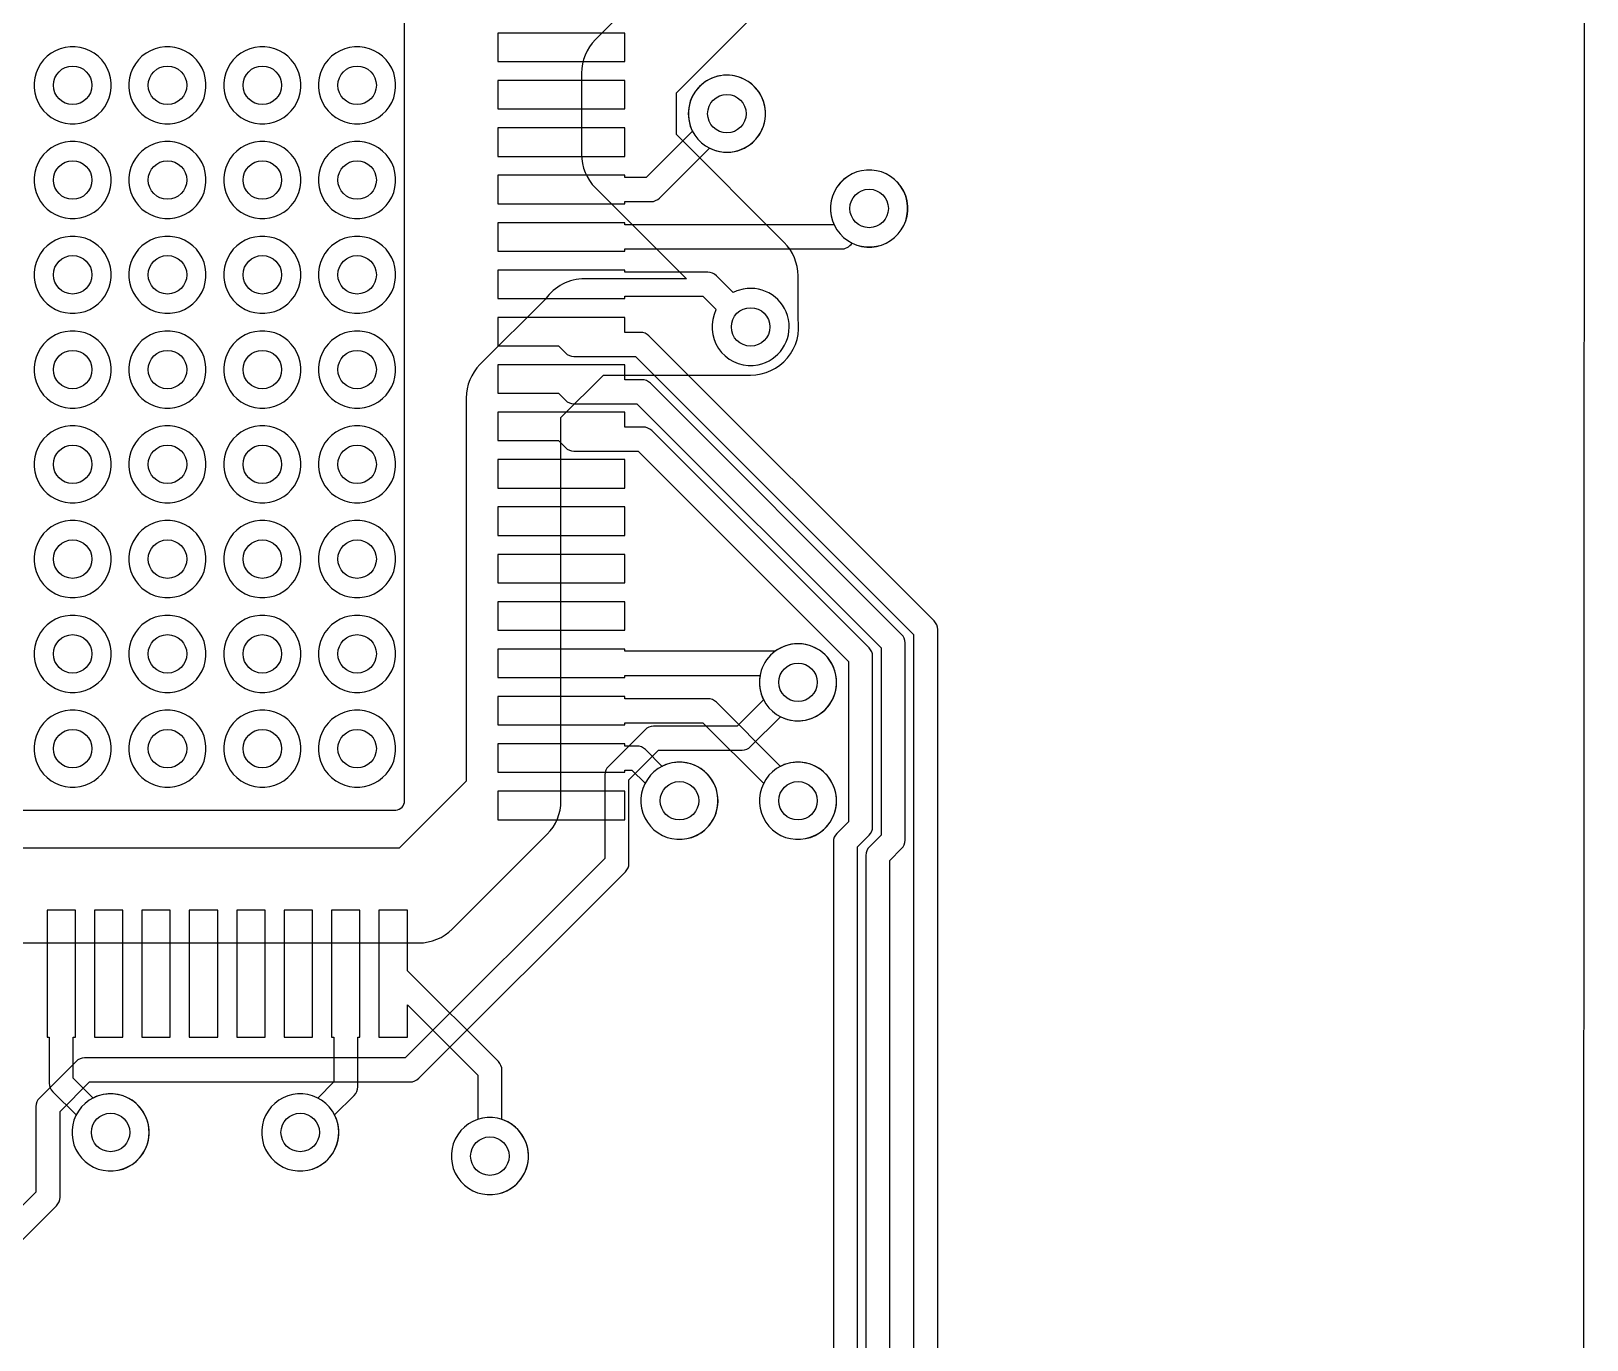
# Model space of a CAD drawing. Header units: millimetres. Extents: x 14 to 284, y -1 to 109.
# Drawn here: x 267.41 to 283.82, y 42.06 to 55.87 of the extents above; entities that cross this region are included whole.
import ezdxf

# ---------------------------------------------------------------- set-up
doc = ezdxf.new("R2010")
doc.units = ezdxf.units.MM

msp = doc.modelspace()

# ---------------------------------------------------------------- linework, layer by layer
at = {"layer": '16_copper'}
for points in [[(275.152, 57.57), (273.363, 55.782, 0.198912), (273.217, 55.428), (273.217, 54.572, 0.198912), (273.363, 54.218), (274.323, 53.258), (273.25, 53.258, 0.243319), (272.836, 53.043), (272.146, 52.354, 0.198912), (272, 52), (272, 47.957), (271.293, 47.25), (266.5, 47.25, 0.198912)], [(266.707, 46.25), (271.5, 46.25, 0.198912), (271.854, 46.396), (272.854, 47.396, 0.198912), (273, 47.75), (273, 51.793), (273.449, 52.242), (275, 52.242, 0.465008), (275.5, 52.836), (275.5, 53.289, 0.198912), (275.354, 53.642), (274.217, 54.779), (274.217, 55.221), (275.712, 56.717)], [(266.64, 42.436), (267.679, 43.476, 0.198912), (267.717, 43.566), (267.717, 44.471), (268.029, 44.783), (271.41, 44.783, 0.198912), (271.5, 44.821), (273.679, 47, 0.198912), (273.717, 47.09), (273.717, 47.971), (274.029, 48.283), (274.91, 48.283, 0.198912), (275, 48.321), (275.316, 48.637, 0.941273), (275.726, 49.339), (275.68, 49.365, 0.720354), (275.137, 48.816), (274.858, 48.537), (273.976, 48.537, 0.198912), (273.887, 48.5), (273.5, 48.113, 0.198912), (273.463, 48.024), (273.463, 47.142), (271.358, 45.037), (267.976, 45.037, 0.198912), (267.887, 45), (267.5, 44.613, 0.198912), (267.463, 44.524), (267.463, 43.618), (266.497, 42.653)]]:
    msp.add_lwpolyline(points, format="xyb", dxfattribs=at)
for points in [[(267.929, 54.901), (267.981, 54.914), (268.03, 54.935), (268.076, 54.961), (268.119, 54.994), (268.156, 55.031), (268.189, 55.074), (268.215, 55.12), (268.236, 55.169), (268.249, 55.221), (268.256, 55.273), (268.256, 55.327), (268.249, 55.379), (268.236, 55.431), (268.215, 55.48), (268.189, 55.526), (268.156, 55.569), (268.119, 55.606), (268.076, 55.639), (268.03, 55.665), (267.981, 55.686), (267.929, 55.699), (267.877, 55.706), (267.823, 55.706), (267.771, 55.699), (267.719, 55.686), (267.67, 55.665), (267.624, 55.639), (267.581, 55.606), (267.544, 55.569), (267.511, 55.526), (267.485, 55.48), (267.464, 55.431), (267.451, 55.379), (267.444, 55.327), (267.444, 55.273), (267.451, 55.221), (267.464, 55.169), (267.485, 55.12), (267.511, 55.074), (267.544, 55.031), (267.581, 54.994), (267.624, 54.961), (267.67, 54.935), (267.719, 54.914), (267.771, 54.901), (267.823, 54.894), (267.877, 54.894)], [(268.929, 54.901), (268.981, 54.914), (269.03, 54.935), (269.076, 54.961), (269.119, 54.994), (269.156, 55.031), (269.189, 55.074), (269.215, 55.12), (269.236, 55.169), (269.249, 55.221), (269.256, 55.273), (269.256, 55.327), (269.249, 55.379), (269.236, 55.431), (269.215, 55.48), (269.189, 55.526), (269.156, 55.569), (269.119, 55.606), (269.076, 55.639), (269.03, 55.665), (268.981, 55.686), (268.929, 55.699), (268.877, 55.706), (268.823, 55.706), (268.771, 55.699), (268.719, 55.686), (268.67, 55.665), (268.624, 55.639), (268.581, 55.606), (268.544, 55.569), (268.511, 55.526), (268.485, 55.48), (268.464, 55.431), (268.451, 55.379), (268.444, 55.327), (268.444, 55.273), (268.451, 55.221), (268.464, 55.169), (268.485, 55.12), (268.511, 55.074), (268.544, 55.031), (268.581, 54.994), (268.624, 54.961), (268.67, 54.935), (268.719, 54.914), (268.771, 54.901), (268.823, 54.894), (268.877, 54.894)], [(269.929, 54.901), (269.981, 54.914), (270.03, 54.935), (270.076, 54.961), (270.119, 54.994), (270.156, 55.031), (270.189, 55.074), (270.215, 55.12), (270.236, 55.169), (270.249, 55.221), (270.256, 55.273), (270.256, 55.327), (270.249, 55.379), (270.236, 55.431), (270.215, 55.48), (270.189, 55.526), (270.156, 55.569), (270.119, 55.606), (270.076, 55.639), (270.03, 55.665), (269.981, 55.686), (269.929, 55.699), (269.877, 55.706), (269.823, 55.706), (269.771, 55.699), (269.719, 55.686), (269.67, 55.665), (269.624, 55.639), (269.581, 55.606), (269.544, 55.569), (269.511, 55.526), (269.485, 55.48), (269.464, 55.431), (269.451, 55.379), (269.444, 55.327), (269.444, 55.273), (269.451, 55.221), (269.464, 55.169), (269.485, 55.12), (269.511, 55.074), (269.544, 55.031), (269.581, 54.994), (269.624, 54.961), (269.67, 54.935), (269.719, 54.914), (269.771, 54.901), (269.823, 54.894), (269.877, 54.894)], [(270.929, 54.901), (270.981, 54.914), (271.03, 54.935), (271.076, 54.961), (271.119, 54.994), (271.156, 55.031), (271.189, 55.074), (271.215, 55.12), (271.236, 55.169), (271.249, 55.221), (271.256, 55.273), (271.256, 55.327), (271.249, 55.379), (271.236, 55.431), (271.215, 55.48), (271.189, 55.526), (271.156, 55.569), (271.119, 55.606), (271.076, 55.639), (271.03, 55.665), (270.981, 55.686), (270.929, 55.699), (270.877, 55.706), (270.823, 55.706), (270.771, 55.699), (270.719, 55.686), (270.67, 55.665), (270.624, 55.639), (270.581, 55.606), (270.544, 55.569), (270.511, 55.526), (270.485, 55.48), (270.464, 55.431), (270.451, 55.379), (270.444, 55.327), (270.444, 55.273), (270.451, 55.221), (270.464, 55.169), (270.485, 55.12), (270.511, 55.074), (270.544, 55.031), (270.581, 54.994), (270.624, 54.961), (270.67, 54.935), (270.719, 54.914), (270.771, 54.901), (270.823, 54.894), (270.877, 54.894)], [(274.829, 54.601), (274.881, 54.614), (274.93, 54.635), (274.976, 54.661), (275.019, 54.694), (275.056, 54.731), (275.089, 54.774), (275.115, 54.82), (275.136, 54.869), (275.149, 54.921), (275.156, 54.973), (275.156, 55.027), (275.149, 55.079), (275.136, 55.131), (275.115, 55.18), (275.089, 55.226), (275.056, 55.269), (275.019, 55.306), (274.976, 55.339), (274.93, 55.365), (274.881, 55.386), (274.829, 55.399), (274.777, 55.406), (274.723, 55.406), (274.671, 55.399), (274.619, 55.386), (274.57, 55.365), (274.524, 55.339), (274.481, 55.306), (274.444, 55.269), (274.411, 55.226), (274.385, 55.18), (274.364, 55.131), (274.351, 55.079), (274.344, 55.027), (274.344, 54.973), (274.351, 54.921), (274.364, 54.869), (274.385, 54.82), (274.411, 54.774), (274.444, 54.731), (274.481, 54.694), (274.524, 54.661), (274.57, 54.635), (274.619, 54.614), (274.671, 54.601), (274.723, 54.594), (274.777, 54.594)], [(267.929, 53.901), (267.981, 53.914), (268.03, 53.935), (268.076, 53.961), (268.119, 53.994), (268.156, 54.031), (268.189, 54.074), (268.215, 54.12), (268.236, 54.169), (268.249, 54.221), (268.256, 54.273), (268.256, 54.327), (268.249, 54.379), (268.236, 54.431), (268.215, 54.48), (268.189, 54.526), (268.156, 54.569), (268.119, 54.606), (268.076, 54.639), (268.03, 54.665), (267.981, 54.686), (267.929, 54.699), (267.877, 54.706), (267.823, 54.706), (267.771, 54.699), (267.719, 54.686), (267.67, 54.665), (267.624, 54.639), (267.581, 54.606), (267.544, 54.569), (267.511, 54.526), (267.485, 54.48), (267.464, 54.431), (267.451, 54.379), (267.444, 54.327), (267.444, 54.273), (267.451, 54.221), (267.464, 54.169), (267.485, 54.12), (267.511, 54.074), (267.544, 54.031), (267.581, 53.994), (267.624, 53.961), (267.67, 53.935), (267.719, 53.914), (267.771, 53.901), (267.823, 53.894), (267.877, 53.894)], [(268.929, 53.901), (268.981, 53.914), (269.03, 53.935), (269.076, 53.961), (269.119, 53.994), (269.156, 54.031), (269.189, 54.074), (269.215, 54.12), (269.236, 54.169), (269.249, 54.221), (269.256, 54.273), (269.256, 54.327), (269.249, 54.379), (269.236, 54.431), (269.215, 54.48), (269.189, 54.526), (269.156, 54.569), (269.119, 54.606), (269.076, 54.639), (269.03, 54.665), (268.981, 54.686), (268.929, 54.699), (268.877, 54.706), (268.823, 54.706), (268.771, 54.699), (268.719, 54.686), (268.67, 54.665), (268.624, 54.639), (268.581, 54.606), (268.544, 54.569), (268.511, 54.526), (268.485, 54.48), (268.464, 54.431), (268.451, 54.379), (268.444, 54.327), (268.444, 54.273), (268.451, 54.221), (268.464, 54.169), (268.485, 54.12), (268.511, 54.074), (268.544, 54.031), (268.581, 53.994), (268.624, 53.961), (268.67, 53.935), (268.719, 53.914), (268.771, 53.901), (268.823, 53.894), (268.877, 53.894)], [(269.929, 53.901), (269.981, 53.914), (270.03, 53.935), (270.076, 53.961), (270.119, 53.994), (270.156, 54.031), (270.189, 54.074), (270.215, 54.12), (270.236, 54.169), (270.249, 54.221), (270.256, 54.273), (270.256, 54.327), (270.249, 54.379), (270.236, 54.431), (270.215, 54.48), (270.189, 54.526), (270.156, 54.569), (270.119, 54.606), (270.076, 54.639), (270.03, 54.665), (269.981, 54.686), (269.929, 54.699), (269.877, 54.706), (269.823, 54.706), (269.771, 54.699), (269.719, 54.686), (269.67, 54.665), (269.624, 54.639), (269.581, 54.606), (269.544, 54.569), (269.511, 54.526), (269.485, 54.48), (269.464, 54.431), (269.451, 54.379), (269.444, 54.327), (269.444, 54.273), (269.451, 54.221), (269.464, 54.169), (269.485, 54.12), (269.511, 54.074), (269.544, 54.031), (269.581, 53.994), (269.624, 53.961), (269.67, 53.935), (269.719, 53.914), (269.771, 53.901), (269.823, 53.894), (269.877, 53.894)], [(270.929, 53.901), (270.981, 53.914), (271.03, 53.935), (271.076, 53.961), (271.119, 53.994), (271.156, 54.031), (271.189, 54.074), (271.215, 54.12), (271.236, 54.169), (271.249, 54.221), (271.256, 54.273), (271.256, 54.327), (271.249, 54.379), (271.236, 54.431), (271.215, 54.48), (271.189, 54.526), (271.156, 54.569), (271.119, 54.606), (271.076, 54.639), (271.03, 54.665), (270.981, 54.686), (270.929, 54.699), (270.877, 54.706), (270.823, 54.706), (270.771, 54.699), (270.719, 54.686), (270.67, 54.665), (270.624, 54.639), (270.581, 54.606), (270.544, 54.569), (270.511, 54.526), (270.485, 54.48), (270.464, 54.431), (270.451, 54.379), (270.444, 54.327), (270.444, 54.273), (270.451, 54.221), (270.464, 54.169), (270.485, 54.12), (270.511, 54.074), (270.544, 54.031), (270.581, 53.994), (270.624, 53.961), (270.67, 53.935), (270.719, 53.914), (270.771, 53.901), (270.823, 53.894), (270.877, 53.894)], [(276.329, 53.601), (276.381, 53.614), (276.43, 53.635), (276.476, 53.661), (276.519, 53.694), (276.556, 53.731), (276.589, 53.774), (276.615, 53.82), (276.636, 53.869), (276.649, 53.921), (276.656, 53.973), (276.656, 54.027), (276.649, 54.079), (276.636, 54.131), (276.615, 54.18), (276.589, 54.226), (276.556, 54.269), (276.519, 54.306), (276.476, 54.339), (276.43, 54.365), (276.381, 54.386), (276.329, 54.399), (276.277, 54.406), (276.223, 54.406), (276.171, 54.399), (276.119, 54.386), (276.07, 54.365), (276.024, 54.339), (275.981, 54.306), (275.944, 54.269), (275.911, 54.226), (275.885, 54.18), (275.864, 54.131), (275.851, 54.079), (275.844, 54.027), (275.844, 53.973), (275.851, 53.921), (275.864, 53.869), (275.885, 53.82), (275.911, 53.774), (275.944, 53.731), (275.981, 53.694), (276.024, 53.661), (276.07, 53.635), (276.119, 53.614), (276.171, 53.601), (276.223, 53.594), (276.277, 53.594)], [(267.929, 52.901), (267.981, 52.914), (268.03, 52.935), (268.076, 52.961), (268.119, 52.994), (268.156, 53.031), (268.189, 53.074), (268.215, 53.12), (268.236, 53.169), (268.249, 53.221), (268.256, 53.273), (268.256, 53.327), (268.249, 53.379), (268.236, 53.431), (268.215, 53.48), (268.189, 53.526), (268.156, 53.569), (268.119, 53.606), (268.076, 53.639), (268.03, 53.665), (267.981, 53.686), (267.929, 53.699), (267.877, 53.706), (267.823, 53.706), (267.771, 53.699), (267.719, 53.686), (267.67, 53.665), (267.624, 53.639), (267.581, 53.606), (267.544, 53.569), (267.511, 53.526), (267.485, 53.48), (267.464, 53.431), (267.451, 53.379), (267.444, 53.327), (267.444, 53.273), (267.451, 53.221), (267.464, 53.169), (267.485, 53.12), (267.511, 53.074), (267.544, 53.031), (267.581, 52.994), (267.624, 52.961), (267.67, 52.935), (267.719, 52.914), (267.771, 52.901), (267.823, 52.894), (267.877, 52.894)], [(268.929, 52.901), (268.981, 52.914), (269.03, 52.935), (269.076, 52.961), (269.119, 52.994), (269.156, 53.031), (269.189, 53.074), (269.215, 53.12), (269.236, 53.169), (269.249, 53.221), (269.256, 53.273), (269.256, 53.327), (269.249, 53.379), (269.236, 53.431), (269.215, 53.48), (269.189, 53.526), (269.156, 53.569), (269.119, 53.606), (269.076, 53.639), (269.03, 53.665), (268.981, 53.686), (268.929, 53.699), (268.877, 53.706), (268.823, 53.706), (268.771, 53.699), (268.719, 53.686), (268.67, 53.665), (268.624, 53.639), (268.581, 53.606), (268.544, 53.569), (268.511, 53.526), (268.485, 53.48), (268.464, 53.431), (268.451, 53.379), (268.444, 53.327), (268.444, 53.273), (268.451, 53.221), (268.464, 53.169), (268.485, 53.12), (268.511, 53.074), (268.544, 53.031), (268.581, 52.994), (268.624, 52.961), (268.67, 52.935), (268.719, 52.914), (268.771, 52.901), (268.823, 52.894), (268.877, 52.894)], [(269.929, 52.901), (269.981, 52.914), (270.03, 52.935), (270.076, 52.961), (270.119, 52.994), (270.156, 53.031), (270.189, 53.074), (270.215, 53.12), (270.236, 53.169), (270.249, 53.221), (270.256, 53.273), (270.256, 53.327), (270.249, 53.379), (270.236, 53.431), (270.215, 53.48), (270.189, 53.526), (270.156, 53.569), (270.119, 53.606), (270.076, 53.639), (270.03, 53.665), (269.981, 53.686), (269.929, 53.699), (269.877, 53.706), (269.823, 53.706), (269.771, 53.699), (269.719, 53.686), (269.67, 53.665), (269.624, 53.639), (269.581, 53.606), (269.544, 53.569), (269.511, 53.526), (269.485, 53.48), (269.464, 53.431), (269.451, 53.379), (269.444, 53.327), (269.444, 53.273), (269.451, 53.221), (269.464, 53.169), (269.485, 53.12), (269.511, 53.074), (269.544, 53.031), (269.581, 52.994), (269.624, 52.961), (269.67, 52.935), (269.719, 52.914), (269.771, 52.901), (269.823, 52.894), (269.877, 52.894)], [(270.929, 52.901), (270.981, 52.914), (271.03, 52.935), (271.076, 52.961), (271.119, 52.994), (271.156, 53.031), (271.189, 53.074), (271.215, 53.12), (271.236, 53.169), (271.249, 53.221), (271.256, 53.273), (271.256, 53.327), (271.249, 53.379), (271.236, 53.431), (271.215, 53.48), (271.189, 53.526), (271.156, 53.569), (271.119, 53.606), (271.076, 53.639), (271.03, 53.665), (270.981, 53.686), (270.929, 53.699), (270.877, 53.706), (270.823, 53.706), (270.771, 53.699), (270.719, 53.686), (270.67, 53.665), (270.624, 53.639), (270.581, 53.606), (270.544, 53.569), (270.511, 53.526), (270.485, 53.48), (270.464, 53.431), (270.451, 53.379), (270.444, 53.327), (270.444, 53.273), (270.451, 53.221), (270.464, 53.169), (270.485, 53.12), (270.511, 53.074), (270.544, 53.031), (270.581, 52.994), (270.624, 52.961), (270.67, 52.935), (270.719, 52.914), (270.771, 52.901), (270.823, 52.894), (270.877, 52.894)], [(267.929, 51.901), (267.981, 51.914), (268.03, 51.935), (268.076, 51.961), (268.119, 51.994), (268.156, 52.031), (268.189, 52.074), (268.215, 52.12), (268.236, 52.169), (268.249, 52.221), (268.256, 52.273), (268.256, 52.327), (268.249, 52.379), (268.236, 52.431), (268.215, 52.48), (268.189, 52.526), (268.156, 52.569), (268.119, 52.606), (268.076, 52.639), (268.03, 52.665), (267.981, 52.686), (267.929, 52.699), (267.877, 52.706), (267.823, 52.706), (267.771, 52.699), (267.719, 52.686), (267.67, 52.665), (267.624, 52.639), (267.581, 52.606), (267.544, 52.569), (267.511, 52.526), (267.485, 52.48), (267.464, 52.431), (267.451, 52.379), (267.444, 52.327), (267.444, 52.273), (267.451, 52.221), (267.464, 52.169), (267.485, 52.12), (267.511, 52.074), (267.544, 52.031), (267.581, 51.994), (267.624, 51.961), (267.67, 51.935), (267.719, 51.914), (267.771, 51.901), (267.823, 51.894), (267.877, 51.894)], [(268.929, 51.901), (268.981, 51.914), (269.03, 51.935), (269.076, 51.961), (269.119, 51.994), (269.156, 52.031), (269.189, 52.074), (269.215, 52.12), (269.236, 52.169), (269.249, 52.221), (269.256, 52.273), (269.256, 52.327), (269.249, 52.379), (269.236, 52.431), (269.215, 52.48), (269.189, 52.526), (269.156, 52.569), (269.119, 52.606), (269.076, 52.639), (269.03, 52.665), (268.981, 52.686), (268.929, 52.699), (268.877, 52.706), (268.823, 52.706), (268.771, 52.699), (268.719, 52.686), (268.67, 52.665), (268.624, 52.639), (268.581, 52.606), (268.544, 52.569), (268.511, 52.526), (268.485, 52.48), (268.464, 52.431), (268.451, 52.379), (268.444, 52.327), (268.444, 52.273), (268.451, 52.221), (268.464, 52.169), (268.485, 52.12), (268.511, 52.074), (268.544, 52.031), (268.581, 51.994), (268.624, 51.961), (268.67, 51.935), (268.719, 51.914), (268.771, 51.901), (268.823, 51.894), (268.877, 51.894)], [(269.929, 51.901), (269.981, 51.914), (270.03, 51.935), (270.076, 51.961), (270.119, 51.994), (270.156, 52.031), (270.189, 52.074), (270.215, 52.12), (270.236, 52.169), (270.249, 52.221), (270.256, 52.273), (270.256, 52.327), (270.249, 52.379), (270.236, 52.431), (270.215, 52.48), (270.189, 52.526), (270.156, 52.569), (270.119, 52.606), (270.076, 52.639), (270.03, 52.665), (269.981, 52.686), (269.929, 52.699), (269.877, 52.706), (269.823, 52.706), (269.771, 52.699), (269.719, 52.686), (269.67, 52.665), (269.624, 52.639), (269.581, 52.606), (269.544, 52.569), (269.511, 52.526), (269.485, 52.48), (269.464, 52.431), (269.451, 52.379), (269.444, 52.327), (269.444, 52.273), (269.451, 52.221), (269.464, 52.169), (269.485, 52.12), (269.511, 52.074), (269.544, 52.031), (269.581, 51.994), (269.624, 51.961), (269.67, 51.935), (269.719, 51.914), (269.771, 51.901), (269.823, 51.894), (269.877, 51.894)], [(270.929, 51.901), (270.981, 51.914), (271.03, 51.935), (271.076, 51.961), (271.119, 51.994), (271.156, 52.031), (271.189, 52.074), (271.215, 52.12), (271.236, 52.169), (271.249, 52.221), (271.256, 52.273), (271.256, 52.327), (271.249, 52.379), (271.236, 52.431), (271.215, 52.48), (271.189, 52.526), (271.156, 52.569), (271.119, 52.606), (271.076, 52.639), (271.03, 52.665), (270.981, 52.686), (270.929, 52.699), (270.877, 52.706), (270.823, 52.706), (270.771, 52.699), (270.719, 52.686), (270.67, 52.665), (270.624, 52.639), (270.581, 52.606), (270.544, 52.569), (270.511, 52.526), (270.485, 52.48), (270.464, 52.431), (270.451, 52.379), (270.444, 52.327), (270.444, 52.273), (270.451, 52.221), (270.464, 52.169), (270.485, 52.12), (270.511, 52.074), (270.544, 52.031), (270.581, 51.994), (270.624, 51.961), (270.67, 51.935), (270.719, 51.914), (270.771, 51.901), (270.823, 51.894), (270.877, 51.894)], [(267.929, 50.901), (267.981, 50.914), (268.03, 50.935), (268.076, 50.961), (268.119, 50.994), (268.156, 51.031), (268.189, 51.074), (268.215, 51.12), (268.236, 51.169), (268.249, 51.221), (268.256, 51.273), (268.256, 51.327), (268.249, 51.379), (268.236, 51.431), (268.215, 51.48), (268.189, 51.526), (268.156, 51.569), (268.119, 51.606), (268.076, 51.639), (268.03, 51.665), (267.981, 51.686), (267.929, 51.699), (267.877, 51.706), (267.823, 51.706), (267.771, 51.699), (267.719, 51.686), (267.67, 51.665), (267.624, 51.639), (267.581, 51.606), (267.544, 51.569), (267.511, 51.526), (267.485, 51.48), (267.464, 51.431), (267.451, 51.379), (267.444, 51.327), (267.444, 51.273), (267.451, 51.221), (267.464, 51.169), (267.485, 51.12), (267.511, 51.074), (267.544, 51.031), (267.581, 50.994), (267.624, 50.961), (267.67, 50.935), (267.719, 50.914), (267.771, 50.901), (267.823, 50.894), (267.877, 50.894)], [(268.929, 50.901), (268.981, 50.914), (269.03, 50.935), (269.076, 50.961), (269.119, 50.994), (269.156, 51.031), (269.189, 51.074), (269.215, 51.12), (269.236, 51.169), (269.249, 51.221), (269.256, 51.273), (269.256, 51.327), (269.249, 51.379), (269.236, 51.431), (269.215, 51.48), (269.189, 51.526), (269.156, 51.569), (269.119, 51.606), (269.076, 51.639), (269.03, 51.665), (268.981, 51.686), (268.929, 51.699), (268.877, 51.706), (268.823, 51.706), (268.771, 51.699), (268.719, 51.686), (268.67, 51.665), (268.624, 51.639), (268.581, 51.606), (268.544, 51.569), (268.511, 51.526), (268.485, 51.48), (268.464, 51.431), (268.451, 51.379), (268.444, 51.327), (268.444, 51.273), (268.451, 51.221), (268.464, 51.169), (268.485, 51.12), (268.511, 51.074), (268.544, 51.031), (268.581, 50.994), (268.624, 50.961), (268.67, 50.935), (268.719, 50.914), (268.771, 50.901), (268.823, 50.894), (268.877, 50.894)], [(269.929, 50.901), (269.981, 50.914), (270.03, 50.935), (270.076, 50.961), (270.119, 50.994), (270.156, 51.031), (270.189, 51.074), (270.215, 51.12), (270.236, 51.169), (270.249, 51.221), (270.256, 51.273), (270.256, 51.327), (270.249, 51.379), (270.236, 51.431), (270.215, 51.48), (270.189, 51.526), (270.156, 51.569), (270.119, 51.606), (270.076, 51.639), (270.03, 51.665), (269.981, 51.686), (269.929, 51.699), (269.877, 51.706), (269.823, 51.706), (269.771, 51.699), (269.719, 51.686), (269.67, 51.665), (269.624, 51.639), (269.581, 51.606), (269.544, 51.569), (269.511, 51.526), (269.485, 51.48), (269.464, 51.431), (269.451, 51.379), (269.444, 51.327), (269.444, 51.273), (269.451, 51.221), (269.464, 51.169), (269.485, 51.12), (269.511, 51.074), (269.544, 51.031), (269.581, 50.994), (269.624, 50.961), (269.67, 50.935), (269.719, 50.914), (269.771, 50.901), (269.823, 50.894), (269.877, 50.894)], [(270.929, 50.901), (270.981, 50.914), (271.03, 50.935), (271.076, 50.961), (271.119, 50.994), (271.156, 51.031), (271.189, 51.074), (271.215, 51.12), (271.236, 51.169), (271.249, 51.221), (271.256, 51.273), (271.256, 51.327), (271.249, 51.379), (271.236, 51.431), (271.215, 51.48), (271.189, 51.526), (271.156, 51.569), (271.119, 51.606), (271.076, 51.639), (271.03, 51.665), (270.981, 51.686), (270.929, 51.699), (270.877, 51.706), (270.823, 51.706), (270.771, 51.699), (270.719, 51.686), (270.67, 51.665), (270.624, 51.639), (270.581, 51.606), (270.544, 51.569), (270.511, 51.526), (270.485, 51.48), (270.464, 51.431), (270.451, 51.379), (270.444, 51.327), (270.444, 51.273), (270.451, 51.221), (270.464, 51.169), (270.485, 51.12), (270.511, 51.074), (270.544, 51.031), (270.581, 50.994), (270.624, 50.961), (270.67, 50.935), (270.719, 50.914), (270.771, 50.901), (270.823, 50.894), (270.877, 50.894)], [(267.929, 49.901), (267.981, 49.914), (268.03, 49.935), (268.076, 49.961), (268.119, 49.994), (268.156, 50.031), (268.189, 50.074), (268.215, 50.12), (268.236, 50.169), (268.249, 50.221), (268.256, 50.273), (268.256, 50.327), (268.249, 50.379), (268.236, 50.431), (268.215, 50.48), (268.189, 50.526), (268.156, 50.569), (268.119, 50.606), (268.076, 50.639), (268.03, 50.665), (267.981, 50.686), (267.929, 50.699), (267.877, 50.706), (267.823, 50.706), (267.771, 50.699), (267.719, 50.686), (267.67, 50.665), (267.624, 50.639), (267.581, 50.606), (267.544, 50.569), (267.511, 50.526), (267.485, 50.48), (267.464, 50.431), (267.451, 50.379), (267.444, 50.327), (267.444, 50.273), (267.451, 50.221), (267.464, 50.169), (267.485, 50.12), (267.511, 50.074), (267.544, 50.031), (267.581, 49.994), (267.624, 49.961), (267.67, 49.935), (267.719, 49.914), (267.771, 49.901), (267.823, 49.894), (267.877, 49.894)], [(268.929, 49.901), (268.981, 49.914), (269.03, 49.935), (269.076, 49.961), (269.119, 49.994), (269.156, 50.031), (269.189, 50.074), (269.215, 50.12), (269.236, 50.169), (269.249, 50.221), (269.256, 50.273), (269.256, 50.327), (269.249, 50.379), (269.236, 50.431), (269.215, 50.48), (269.189, 50.526), (269.156, 50.569), (269.119, 50.606), (269.076, 50.639), (269.03, 50.665), (268.981, 50.686), (268.929, 50.699), (268.877, 50.706), (268.823, 50.706), (268.771, 50.699), (268.719, 50.686), (268.67, 50.665), (268.624, 50.639), (268.581, 50.606), (268.544, 50.569), (268.511, 50.526), (268.485, 50.48), (268.464, 50.431), (268.451, 50.379), (268.444, 50.327), (268.444, 50.273), (268.451, 50.221), (268.464, 50.169), (268.485, 50.12), (268.511, 50.074), (268.544, 50.031), (268.581, 49.994), (268.624, 49.961), (268.67, 49.935), (268.719, 49.914), (268.771, 49.901), (268.823, 49.894), (268.877, 49.894)], [(269.929, 49.901), (269.981, 49.914), (270.03, 49.935), (270.076, 49.961), (270.119, 49.994), (270.156, 50.031), (270.189, 50.074), (270.215, 50.12), (270.236, 50.169), (270.249, 50.221), (270.256, 50.273), (270.256, 50.327), (270.249, 50.379), (270.236, 50.431), (270.215, 50.48), (270.189, 50.526), (270.156, 50.569), (270.119, 50.606), (270.076, 50.639), (270.03, 50.665), (269.981, 50.686), (269.929, 50.699), (269.877, 50.706), (269.823, 50.706), (269.771, 50.699), (269.719, 50.686), (269.67, 50.665), (269.624, 50.639), (269.581, 50.606), (269.544, 50.569), (269.511, 50.526), (269.485, 50.48), (269.464, 50.431), (269.451, 50.379), (269.444, 50.327), (269.444, 50.273), (269.451, 50.221), (269.464, 50.169), (269.485, 50.12), (269.511, 50.074), (269.544, 50.031), (269.581, 49.994), (269.624, 49.961), (269.67, 49.935), (269.719, 49.914), (269.771, 49.901), (269.823, 49.894), (269.877, 49.894)], [(270.929, 49.901), (270.981, 49.914), (271.03, 49.935), (271.076, 49.961), (271.119, 49.994), (271.156, 50.031), (271.189, 50.074), (271.215, 50.12), (271.236, 50.169), (271.249, 50.221), (271.256, 50.273), (271.256, 50.327), (271.249, 50.379), (271.236, 50.431), (271.215, 50.48), (271.189, 50.526), (271.156, 50.569), (271.119, 50.606), (271.076, 50.639), (271.03, 50.665), (270.981, 50.686), (270.929, 50.699), (270.877, 50.706), (270.823, 50.706), (270.771, 50.699), (270.719, 50.686), (270.67, 50.665), (270.624, 50.639), (270.581, 50.606), (270.544, 50.569), (270.511, 50.526), (270.485, 50.48), (270.464, 50.431), (270.451, 50.379), (270.444, 50.327), (270.444, 50.273), (270.451, 50.221), (270.464, 50.169), (270.485, 50.12), (270.511, 50.074), (270.544, 50.031), (270.581, 49.994), (270.624, 49.961), (270.67, 49.935), (270.719, 49.914), (270.771, 49.901), (270.823, 49.894), (270.877, 49.894)], [(267.929, 48.901), (267.981, 48.914), (268.03, 48.935), (268.076, 48.961), (268.119, 48.994), (268.156, 49.031), (268.189, 49.074), (268.215, 49.12), (268.236, 49.169), (268.249, 49.221), (268.256, 49.273), (268.256, 49.327), (268.249, 49.379), (268.236, 49.431), (268.215, 49.48), (268.189, 49.526), (268.156, 49.569), (268.119, 49.606), (268.076, 49.639), (268.03, 49.665), (267.981, 49.686), (267.929, 49.699), (267.877, 49.706), (267.823, 49.706), (267.771, 49.699), (267.719, 49.686), (267.67, 49.665), (267.624, 49.639), (267.581, 49.606), (267.544, 49.569), (267.511, 49.526), (267.485, 49.48), (267.464, 49.431), (267.451, 49.379), (267.444, 49.327), (267.444, 49.273), (267.451, 49.221), (267.464, 49.169), (267.485, 49.12), (267.511, 49.074), (267.544, 49.031), (267.581, 48.994), (267.624, 48.961), (267.67, 48.935), (267.719, 48.914), (267.771, 48.901), (267.823, 48.894), (267.877, 48.894)], [(268.929, 48.901), (268.981, 48.914), (269.03, 48.935), (269.076, 48.961), (269.119, 48.994), (269.156, 49.031), (269.189, 49.074), (269.215, 49.12), (269.236, 49.169), (269.249, 49.221), (269.256, 49.273), (269.256, 49.327), (269.249, 49.379), (269.236, 49.431), (269.215, 49.48), (269.189, 49.526), (269.156, 49.569), (269.119, 49.606), (269.076, 49.639), (269.03, 49.665), (268.981, 49.686), (268.929, 49.699), (268.877, 49.706), (268.823, 49.706), (268.771, 49.699), (268.719, 49.686), (268.67, 49.665), (268.624, 49.639), (268.581, 49.606), (268.544, 49.569), (268.511, 49.526), (268.485, 49.48), (268.464, 49.431), (268.451, 49.379), (268.444, 49.327), (268.444, 49.273), (268.451, 49.221), (268.464, 49.169), (268.485, 49.12), (268.511, 49.074), (268.544, 49.031), (268.581, 48.994), (268.624, 48.961), (268.67, 48.935), (268.719, 48.914), (268.771, 48.901), (268.823, 48.894), (268.877, 48.894)], [(269.929, 48.901), (269.981, 48.914), (270.03, 48.935), (270.076, 48.961), (270.119, 48.994), (270.156, 49.031), (270.189, 49.074), (270.215, 49.12), (270.236, 49.169), (270.249, 49.221), (270.256, 49.273), (270.256, 49.327), (270.249, 49.379), (270.236, 49.431), (270.215, 49.48), (270.189, 49.526), (270.156, 49.569), (270.119, 49.606), (270.076, 49.639), (270.03, 49.665), (269.981, 49.686), (269.929, 49.699), (269.877, 49.706), (269.823, 49.706), (269.771, 49.699), (269.719, 49.686), (269.67, 49.665), (269.624, 49.639), (269.581, 49.606), (269.544, 49.569), (269.511, 49.526), (269.485, 49.48), (269.464, 49.431), (269.451, 49.379), (269.444, 49.327), (269.444, 49.273), (269.451, 49.221), (269.464, 49.169), (269.485, 49.12), (269.511, 49.074), (269.544, 49.031), (269.581, 48.994), (269.624, 48.961), (269.67, 48.935), (269.719, 48.914), (269.771, 48.901), (269.823, 48.894), (269.877, 48.894)], [(270.929, 48.901), (270.981, 48.914), (271.03, 48.935), (271.076, 48.961), (271.119, 48.994), (271.156, 49.031), (271.189, 49.074), (271.215, 49.12), (271.236, 49.169), (271.249, 49.221), (271.256, 49.273), (271.256, 49.327), (271.249, 49.379), (271.236, 49.431), (271.215, 49.48), (271.189, 49.526), (271.156, 49.569), (271.119, 49.606), (271.076, 49.639), (271.03, 49.665), (270.981, 49.686), (270.929, 49.699), (270.877, 49.706), (270.823, 49.706), (270.771, 49.699), (270.719, 49.686), (270.67, 49.665), (270.624, 49.639), (270.581, 49.606), (270.544, 49.569), (270.511, 49.526), (270.485, 49.48), (270.464, 49.431), (270.451, 49.379), (270.444, 49.327), (270.444, 49.273), (270.451, 49.221), (270.464, 49.169), (270.485, 49.12), (270.511, 49.074), (270.544, 49.031), (270.581, 48.994), (270.624, 48.961), (270.67, 48.935), (270.719, 48.914), (270.771, 48.901), (270.823, 48.894), (270.877, 48.894)], [(267.929, 47.901), (267.981, 47.914), (268.03, 47.935), (268.076, 47.961), (268.119, 47.994), (268.156, 48.031), (268.189, 48.074), (268.215, 48.12), (268.236, 48.169), (268.249, 48.221), (268.256, 48.273), (268.256, 48.327), (268.249, 48.379), (268.236, 48.431), (268.215, 48.48), (268.189, 48.526), (268.156, 48.569), (268.119, 48.606), (268.076, 48.639), (268.03, 48.665), (267.981, 48.686), (267.929, 48.699), (267.877, 48.706), (267.823, 48.706), (267.771, 48.699), (267.719, 48.686), (267.67, 48.665), (267.624, 48.639), (267.581, 48.606), (267.544, 48.569), (267.511, 48.526), (267.485, 48.48), (267.464, 48.431), (267.451, 48.379), (267.444, 48.327), (267.444, 48.273), (267.451, 48.221), (267.464, 48.169), (267.485, 48.12), (267.511, 48.074), (267.544, 48.031), (267.581, 47.994), (267.624, 47.961), (267.67, 47.935), (267.719, 47.914), (267.771, 47.901), (267.823, 47.894), (267.877, 47.894)], [(268.929, 47.901), (268.981, 47.914), (269.03, 47.935), (269.076, 47.961), (269.119, 47.994), (269.156, 48.031), (269.189, 48.074), (269.215, 48.12), (269.236, 48.169), (269.249, 48.221), (269.256, 48.273), (269.256, 48.327), (269.249, 48.379), (269.236, 48.431), (269.215, 48.48), (269.189, 48.526), (269.156, 48.569), (269.119, 48.606), (269.076, 48.639), (269.03, 48.665), (268.981, 48.686), (268.929, 48.699), (268.877, 48.706), (268.823, 48.706), (268.771, 48.699), (268.719, 48.686), (268.67, 48.665), (268.624, 48.639), (268.581, 48.606), (268.544, 48.569), (268.511, 48.526), (268.485, 48.48), (268.464, 48.431), (268.451, 48.379), (268.444, 48.327), (268.444, 48.273), (268.451, 48.221), (268.464, 48.169), (268.485, 48.12), (268.511, 48.074), (268.544, 48.031), (268.581, 47.994), (268.624, 47.961), (268.67, 47.935), (268.719, 47.914), (268.771, 47.901), (268.823, 47.894), (268.877, 47.894)], [(269.929, 47.901), (269.981, 47.914), (270.03, 47.935), (270.076, 47.961), (270.119, 47.994), (270.156, 48.031), (270.189, 48.074), (270.215, 48.12), (270.236, 48.169), (270.249, 48.221), (270.256, 48.273), (270.256, 48.327), (270.249, 48.379), (270.236, 48.431), (270.215, 48.48), (270.189, 48.526), (270.156, 48.569), (270.119, 48.606), (270.076, 48.639), (270.03, 48.665), (269.981, 48.686), (269.929, 48.699), (269.877, 48.706), (269.823, 48.706), (269.771, 48.699), (269.719, 48.686), (269.67, 48.665), (269.624, 48.639), (269.581, 48.606), (269.544, 48.569), (269.511, 48.526), (269.485, 48.48), (269.464, 48.431), (269.451, 48.379), (269.444, 48.327), (269.444, 48.273), (269.451, 48.221), (269.464, 48.169), (269.485, 48.12), (269.511, 48.074), (269.544, 48.031), (269.581, 47.994), (269.624, 47.961), (269.67, 47.935), (269.719, 47.914), (269.771, 47.901), (269.823, 47.894), (269.877, 47.894)], [(270.929, 47.901), (270.981, 47.914), (271.03, 47.935), (271.076, 47.961), (271.119, 47.994), (271.156, 48.031), (271.189, 48.074), (271.215, 48.12), (271.236, 48.169), (271.249, 48.221), (271.256, 48.273), (271.256, 48.327), (271.249, 48.379), (271.236, 48.431), (271.215, 48.48), (271.189, 48.526), (271.156, 48.569), (271.119, 48.606), (271.076, 48.639), (271.03, 48.665), (270.981, 48.686), (270.929, 48.699), (270.877, 48.706), (270.823, 48.706), (270.771, 48.699), (270.719, 48.686), (270.67, 48.665), (270.624, 48.639), (270.581, 48.606), (270.544, 48.569), (270.511, 48.526), (270.485, 48.48), (270.464, 48.431), (270.451, 48.379), (270.444, 48.327), (270.444, 48.273), (270.451, 48.221), (270.464, 48.169), (270.485, 48.12), (270.511, 48.074), (270.544, 48.031), (270.581, 47.994), (270.624, 47.961), (270.67, 47.935), (270.719, 47.914), (270.771, 47.901), (270.823, 47.894), (270.877, 47.894)], [(274.329, 47.351), (274.381, 47.364), (274.43, 47.385), (274.476, 47.411), (274.519, 47.444), (274.556, 47.481), (274.589, 47.524), (274.615, 47.57), (274.636, 47.619), (274.649, 47.671), (274.656, 47.723), (274.656, 47.777), (274.649, 47.829), (274.636, 47.881), (274.615, 47.93), (274.589, 47.976), (274.556, 48.019), (274.519, 48.056), (274.476, 48.089), (274.43, 48.115), (274.381, 48.136), (274.329, 48.149), (274.277, 48.156), (274.223, 48.156), (274.171, 48.149), (274.119, 48.136), (274.07, 48.115), (274.024, 48.089), (273.981, 48.056), (273.944, 48.019), (273.911, 47.976), (273.885, 47.93), (273.864, 47.881), (273.851, 47.829), (273.844, 47.777), (273.844, 47.723), (273.851, 47.671), (273.864, 47.619), (273.885, 47.57), (273.911, 47.524), (273.944, 47.481), (273.981, 47.444), (274.024, 47.411), (274.07, 47.385), (274.119, 47.364), (274.171, 47.351), (274.223, 47.344), (274.277, 47.344)], [(275.579, 47.351), (275.631, 47.364), (275.68, 47.385), (275.726, 47.411), (275.769, 47.444), (275.806, 47.481), (275.839, 47.524), (275.865, 47.57), (275.886, 47.619), (275.899, 47.671), (275.906, 47.723), (275.906, 47.777), (275.899, 47.829), (275.886, 47.881), (275.865, 47.93), (275.839, 47.976), (275.806, 48.019), (275.769, 48.056), (275.726, 48.089), (275.68, 48.115), (275.631, 48.136), (275.579, 48.149), (275.527, 48.156), (275.473, 48.156), (275.421, 48.149), (275.369, 48.136), (275.32, 48.115), (275.274, 48.089), (275.231, 48.056), (275.194, 48.019), (275.161, 47.976), (275.135, 47.93), (275.114, 47.881), (275.101, 47.829), (275.094, 47.777), (275.094, 47.723), (275.101, 47.671), (275.114, 47.619), (275.135, 47.57), (275.161, 47.524), (275.194, 47.481), (275.231, 47.444), (275.274, 47.411), (275.32, 47.385), (275.369, 47.364), (275.421, 47.351), (275.473, 47.344), (275.527, 47.344)], [(268.329, 43.851), (268.381, 43.864), (268.43, 43.885), (268.476, 43.911), (268.519, 43.944), (268.556, 43.981), (268.589, 44.024), (268.615, 44.07), (268.636, 44.119), (268.649, 44.171), (268.656, 44.223), (268.656, 44.277), (268.649, 44.329), (268.636, 44.381), (268.615, 44.43), (268.589, 44.476), (268.556, 44.519), (268.519, 44.556), (268.476, 44.589), (268.43, 44.615), (268.381, 44.636), (268.329, 44.649), (268.277, 44.656), (268.223, 44.656), (268.171, 44.649), (268.119, 44.636), (268.07, 44.615), (268.024, 44.589), (267.981, 44.556), (267.944, 44.519), (267.911, 44.476), (267.885, 44.43), (267.864, 44.381), (267.851, 44.329), (267.844, 44.277), (267.844, 44.223), (267.851, 44.171), (267.864, 44.119), (267.885, 44.07), (267.911, 44.024), (267.944, 43.981), (267.981, 43.944), (268.024, 43.911), (268.07, 43.885), (268.119, 43.864), (268.171, 43.851), (268.223, 43.844), (268.277, 43.844)], [(270.329, 43.851), (270.381, 43.864), (270.43, 43.885), (270.476, 43.911), (270.519, 43.944), (270.556, 43.981), (270.589, 44.024), (270.615, 44.07), (270.636, 44.119), (270.649, 44.171), (270.656, 44.223), (270.656, 44.277), (270.649, 44.329), (270.636, 44.381), (270.615, 44.43), (270.589, 44.476), (270.556, 44.519), (270.519, 44.556), (270.476, 44.589), (270.43, 44.615), (270.381, 44.636), (270.329, 44.649), (270.277, 44.656), (270.223, 44.656), (270.171, 44.649), (270.119, 44.636), (270.07, 44.615), (270.024, 44.589), (269.981, 44.556), (269.944, 44.519), (269.911, 44.476), (269.885, 44.43), (269.864, 44.381), (269.851, 44.329), (269.844, 44.277), (269.844, 44.223), (269.851, 44.171), (269.864, 44.119), (269.885, 44.07), (269.911, 44.024), (269.944, 43.981), (269.981, 43.944), (270.024, 43.911), (270.07, 43.885), (270.119, 43.864), (270.171, 43.851), (270.223, 43.844), (270.277, 43.844)], [(272.329, 43.601), (272.381, 43.614), (272.43, 43.635), (272.476, 43.661), (272.519, 43.694), (272.556, 43.731), (272.589, 43.774), (272.615, 43.82), (272.636, 43.869), (272.649, 43.921), (272.656, 43.973), (272.656, 44.027), (272.649, 44.079), (272.636, 44.131), (272.615, 44.18), (272.589, 44.226), (272.556, 44.269), (272.519, 44.306), (272.476, 44.339), (272.43, 44.365), (272.381, 44.386), (272.329, 44.399), (272.277, 44.406), (272.223, 44.406), (272.171, 44.399), (272.119, 44.386), (272.07, 44.365), (272.024, 44.339), (271.981, 44.306), (271.944, 44.269), (271.911, 44.226), (271.885, 44.18), (271.864, 44.131), (271.851, 44.079), (271.844, 44.027), (271.844, 43.973), (271.851, 43.921), (271.864, 43.869), (271.885, 43.82), (271.911, 43.774), (271.944, 43.731), (271.981, 43.694), (272.024, 43.661), (272.07, 43.635), (272.119, 43.614), (272.171, 43.601), (272.223, 43.594), (272.277, 43.594)]]:
    msp.add_lwpolyline(points, close=True, dxfattribs=at)
at = {"layer": '1_copper'}
for points in [[(271.259, 47.651, 0.388032), (271.35, 47.75), (271.35, 59.75, 0.414214), (271.25, 59.85), (259.25, 59.85, 0.414214), (259.15, 59.75), (259.15, 47.75, 0.414214), (259.25, 47.65), (271.25, 47.65)], [(273.673, 54.073), (273.95, 54.073, 0.198912), (274.04, 54.11), (274.566, 54.637, 0.941273), (274.976, 55.339), (274.93, 55.365, 0.720354), (274.387, 54.816), (273.897, 54.327), (273.673, 54.327), (273.673, 54.35), (272.333, 54.35), (272.333, 54.05), (273.673, 54.05)], [(273.673, 53.573), (275.95, 53.573, 0.27465), (276.07, 53.635), (276.119, 53.614, 1), (276.381, 54.386), (276.329, 54.399, 0.57735), (275.864, 53.869), (275.882, 53.827), (273.673, 53.827), (273.673, 53.85), (272.333, 53.85), (272.333, 53.55), (273.673, 53.55)], [(275.079, 52.351, 1), (274.921, 53.149), (274.869, 53.136, 0.035223), (274.816, 53.113), (274.64, 53.29, 0.198912), (274.55, 53.327), (273.673, 53.327), (273.673, 53.35), (272.333, 53.35), (272.333, 53.05), (273.673, 53.05), (273.673, 53.073), (274.497, 53.073), (274.637, 52.934), (274.635, 52.93), (274.614, 52.881), (274.601, 52.829), (274.594, 52.777), (274.594, 52.723), (274.601, 52.671), (274.614, 52.619), (274.635, 52.57), (274.661, 52.524), (274.694, 52.481), (274.731, 52.444), (274.774, 52.411), (274.82, 52.385), (274.869, 52.364), (274.921, 52.351), (274.973, 52.344), (275.027, 52.344)], [(275.579, 48.601, 1), (275.421, 49.399), (275.369, 49.386), (275.32, 49.365), (275.274, 49.339), (275.259, 49.327), (273.673, 49.327), (273.673, 49.35), (272.333, 49.35), (272.333, 49.05), (273.673, 49.05), (273.673, 49.073), (275.1, 49.073), (275.094, 49.027), (275.094, 48.973), (275.101, 48.921), (275.114, 48.869), (275.135, 48.82), (275.161, 48.774), (275.194, 48.731), (275.231, 48.694), (275.274, 48.661), (275.32, 48.635), (275.369, 48.614), (275.421, 48.601), (275.473, 48.594), (275.527, 48.594)], [(275.579, 47.351, 1), (275.421, 48.149), (275.369, 48.136, 0.035223), (275.316, 48.113), (274.64, 48.79, 0.198912), (274.55, 48.827), (273.673, 48.827), (273.673, 48.85), (272.333, 48.85), (272.333, 48.55), (273.673, 48.55), (273.673, 48.573), (274.497, 48.573), (275.137, 47.934), (275.135, 47.93), (275.114, 47.881), (275.101, 47.829), (275.094, 47.777), (275.094, 47.723), (275.101, 47.671), (275.114, 47.619), (275.135, 47.57), (275.161, 47.524), (275.194, 47.481), (275.231, 47.444), (275.274, 47.411), (275.32, 47.385), (275.369, 47.364), (275.421, 47.351), (275.473, 47.344), (275.527, 47.344)], [(274.329, 47.351, 1), (274.171, 48.149), (274.119, 48.136, 0.035223), (274.066, 48.113), (273.89, 48.29, 0.198912), (273.8, 48.327), (273.673, 48.327), (273.673, 48.35), (272.333, 48.35), (272.333, 48.05), (273.673, 48.05), (273.673, 48.073), (273.747, 48.073), (273.887, 47.934), (273.885, 47.93), (273.864, 47.881), (273.851, 47.829), (273.844, 47.777), (273.844, 47.723), (273.851, 47.671), (273.864, 47.619), (273.885, 47.57), (273.911, 47.524), (273.944, 47.481), (273.981, 47.444), (274.024, 47.411), (274.07, 47.385), (274.119, 47.364), (274.171, 47.351), (274.223, 47.344), (274.277, 47.344)], [(268.329, 43.851, 1), (268.171, 44.649), (268.119, 44.636, 0.035223), (268.066, 44.613), (267.857, 44.823), (267.857, 45.257), (267.88, 45.257), (267.88, 46.597), (267.58, 46.597), (267.58, 45.257), (267.603, 45.257), (267.603, 44.77, 0.198912), (267.64, 44.68), (267.887, 44.434), (267.885, 44.43), (267.864, 44.381), (267.851, 44.329), (267.844, 44.277), (267.844, 44.223), (267.851, 44.171), (267.864, 44.119), (267.885, 44.07), (267.911, 44.024), (267.944, 43.981), (267.981, 43.944), (268.024, 43.911), (268.07, 43.885), (268.119, 43.864), (268.171, 43.851), (268.223, 43.844), (268.277, 43.844)], [(270.329, 43.851, 0.496235), (270.613, 44.434), (270.82, 44.64, 0.198912), (270.857, 44.73), (270.857, 45.257), (270.88, 45.257), (270.88, 46.597), (270.58, 46.597), (270.58, 45.257), (270.603, 45.257), (270.603, 44.783), (270.434, 44.613), (270.43, 44.615), (270.381, 44.636), (270.329, 44.649), (270.277, 44.656), (270.223, 44.656), (270.171, 44.649), (270.119, 44.636), (270.07, 44.615), (270.024, 44.589), (269.981, 44.556), (269.944, 44.519), (269.911, 44.476), (269.885, 44.43), (269.864, 44.381), (269.851, 44.329), (269.844, 44.277), (269.844, 44.223), (269.851, 44.171), (269.864, 44.119), (269.885, 44.07), (269.911, 44.024), (269.944, 43.981), (269.981, 43.944), (270.024, 43.911), (270.07, 43.885), (270.119, 43.864), (270.171, 43.851), (270.223, 43.844), (270.277, 43.844)], [(272.329, 43.601, 0.771278), (272.377, 44.387), (272.377, 44.907, 0.198912), (272.34, 44.997), (271.38, 45.957), (271.38, 46.597), (271.08, 46.597), (271.08, 45.257), (271.38, 45.257), (271.38, 45.597), (272.123, 44.854), (272.123, 44.387), (272.119, 44.386), (272.07, 44.365), (272.024, 44.339), (271.981, 44.306), (271.944, 44.269), (271.911, 44.226), (271.885, 44.18), (271.864, 44.131), (271.851, 44.079), (271.844, 44.027), (271.844, 43.973), (271.851, 43.921), (271.864, 43.869), (271.885, 43.82), (271.911, 43.774), (271.944, 43.731), (271.981, 43.694), (272.024, 43.661), (272.07, 43.635), (272.119, 43.614), (272.171, 43.601), (272.223, 43.594), (272.277, 43.594)]]:
    msp.add_lwpolyline(points, format="xyb", close=True, dxfattribs=at)
for points in [[(273.673, 55.85), (272.333, 55.85), (272.333, 55.55), (273.673, 55.55)], [(273.673, 55.35), (272.333, 55.35), (272.333, 55.05), (273.673, 55.05)], [(273.673, 54.85), (272.333, 54.85), (272.333, 54.55), (273.673, 54.55)], [(273.673, 51.35), (272.333, 51.35), (272.333, 51.05), (273.673, 51.05)], [(273.673, 50.85), (272.333, 50.85), (272.333, 50.55), (273.673, 50.55)], [(273.673, 50.35), (272.333, 50.35), (272.333, 50.05), (273.673, 50.05)], [(273.673, 49.85), (272.333, 49.85), (272.333, 49.55), (273.673, 49.55)], [(273.673, 47.85), (272.333, 47.85), (272.333, 47.55), (273.673, 47.55)], [(268.38, 46.597), (268.08, 46.597), (268.08, 45.257), (268.38, 45.257)], [(268.88, 46.597), (268.58, 46.597), (268.58, 45.257), (268.88, 45.257)], [(269.38, 46.597), (269.08, 46.597), (269.08, 45.257), (269.38, 45.257)], [(269.88, 46.597), (269.58, 46.597), (269.58, 45.257), (269.88, 45.257)], [(270.38, 46.597), (270.08, 46.597), (270.08, 45.257), (270.38, 45.257)]]:
    msp.add_lwpolyline(points, close=True, dxfattribs=at)
for points in [[(258.327, 28.532), (270.013, 28.532), (270.018, 28.532, 0.187839), (270.103, 28.569), (276.936, 35.402, 0.198912), (276.973, 35.492), (276.973, 49.558, 0.198912), (276.936, 49.647), (273.928, 52.656, 0.198912), (273.838, 52.693), (273.673, 52.693), (273.673, 52.85), (272.333, 52.85), (272.333, 52.55), (272.973, 52.55), (273.047, 52.476, 0.198912), (273.137, 52.439), (273.785, 52.439), (276.719, 49.505), (276.719, 35.545), (269.96, 28.786), (258.38, 28.786)], [(276.47, 35.474), (276.47, 47.121), (276.593, 47.245, 0.198912), (276.63, 47.334), (276.63, 49.416, 0.198912), (276.593, 49.505), (273.943, 52.156, 0.198912), (273.853, 52.193), (273.673, 52.193), (273.673, 52.35), (272.333, 52.35), (272.333, 52.05), (272.973, 52.05), (273.047, 51.976, 0.198912), (273.137, 51.939), (273.8, 51.939), (276.376, 49.363), (276.376, 47.387), (276.253, 47.264, 0.198912), (276.216, 47.174), (276.216, 35.526)], [(276.127, 35.616), (276.127, 47.263), (276.25, 47.387, 0.198912), (276.287, 47.476), (276.287, 49.274, 0.198912), (276.25, 49.363), (273.958, 51.656, 0.198912), (273.868, 51.693), (273.673, 51.693), (273.673, 51.85), (272.333, 51.85), (272.333, 51.55), (272.973, 51.55), (273.047, 51.476, 0.198912), (273.137, 51.439), (273.815, 51.439), (276.033, 49.221), (276.033, 47.529), (275.91, 47.406, 0.198912), (275.873, 47.316), (275.873, 35.668)]]:
    msp.add_lwpolyline(points, format="xyb", dxfattribs=at)
at = {"layer": 'drills_via_1_16'}
for centre in [(267.85, 55.3), (268.85, 55.3), (269.85, 55.3), (270.85, 55.3), (274.75, 55), (267.85, 54.3), (268.85, 54.3), (269.85, 54.3), (270.85, 54.3), (276.25, 54), (267.85, 53.3), (268.85, 53.3), (269.85, 53.3), (270.85, 53.3), (275, 52.75), (267.85, 52.3), (268.85, 52.3), (269.85, 52.3), (270.85, 52.3), (267.85, 51.3), (268.85, 51.3), (269.85, 51.3), (270.85, 51.3), (267.85, 50.3), (268.85, 50.3), (269.85, 50.3), (270.85, 50.3), (267.85, 49.3), (268.85, 49.3), (269.85, 49.3), (270.85, 49.3), (275.5, 49), (267.85, 48.3), (268.85, 48.3), (269.85, 48.3), (270.85, 48.3), (274.25, 47.75), (275.5, 47.75), (268.25, 44.25), (270.25, 44.25), (272.25, 44)]:
    msp.add_circle(centre, 0.203, dxfattribs=at)
at = {"layer": 'outline'}
msp.add_lwpolyline([(14, -1.27), (283.77, -1.27), (283.82, 109), (14, 109), (14, -1.27)], close=True, dxfattribs=at)

doc.saveas('drawing.dxf')
